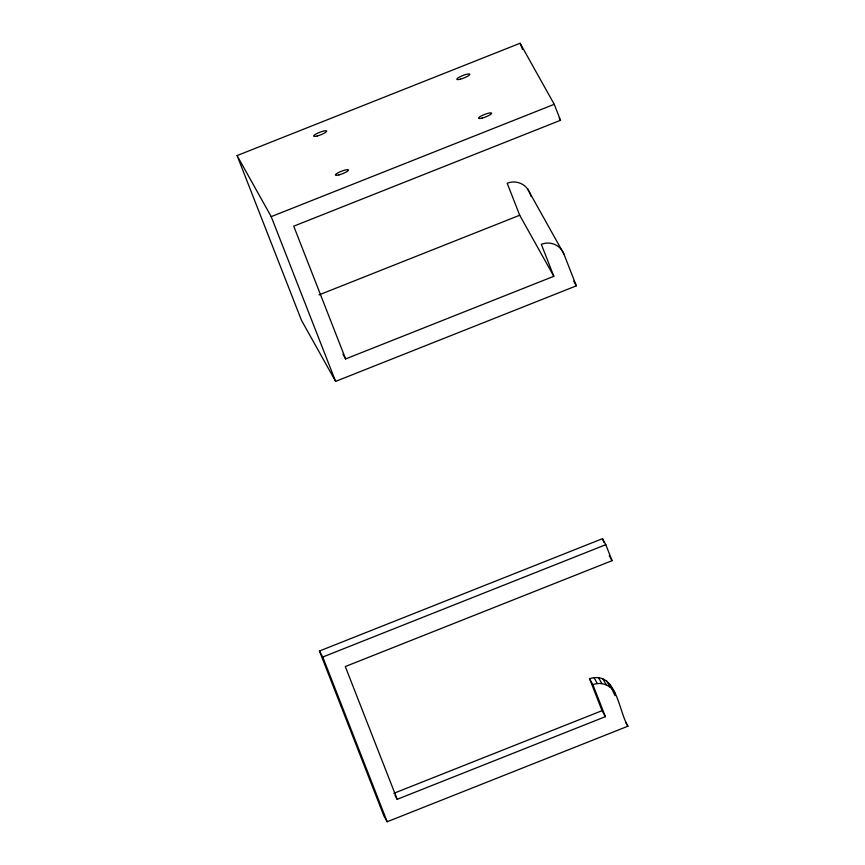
<?xml version="1.0" encoding="UTF-8"?>
<svg xmlns="http://www.w3.org/2000/svg" width="865" height="865" viewBox="0 0 865 865"><rect width="100%" height="100%" fill="white"/><g stroke="black" fill="none" stroke-linecap="round" stroke-linejoin="round"><path stroke-width="1.3" d="M237.086 155.581L520.114 43.25L554.238 104.308L560.488 120.3L293.732 226.176L345.622 358.932L553.827 276.292L541.317 244.308A17.505 17.17 -29.2 0 1 563.839 253.845L576.339 285.839L335.609 381.379L301.485 320.32L237.086 155.581L271.21 216.639L335.609 381.379M271.21 216.639L554.238 104.308M319.023 294.889L519.703 215.244L553.827 276.292M319.434 651.021L602.462 538.69L605.814 544.68L612.063 560.671L345.297 666.547L397.186 799.303L605.392 716.663L592.893 684.68L589.541 678.69C616.572 670.245 618.767 711.711 627.914 726.2L387.174 821.75L383.833 815.76L319.434 651.021L322.786 657.011L387.174 821.75M322.786 657.011L605.814 544.68M393.845 793.313L602.051 710.673L605.392 716.663M592.893 684.68C601.445 681.198 612.063 685.534 615.404 694.217M559.179 117.954L560.488 120.3M527.542 188.873L563.839 253.845M573.722 281.136L576.339 285.839M609.274 555.676L612.063 560.671M606.754 681.09L610.106 687.08M602.873 678.809L606.224 684.799M625.687 722.21L627.914 726.2M598.515 677.598L601.867 683.588M593.963 677.565L597.315 683.555M342.994 354.239L345.622 358.932M394.959 795.303L397.186 799.303M609.89 684.312L614.95 695.611M520.114 43.25L522.514 49.402M531.153 196.485L529.715 192.787A17.505 17.17 -29.2 0 0 507.193 183.25L519.703 215.244M602.462 538.69L603.911 542.377M589.541 678.69L602.051 710.673M482.173 118.083A7.007 1.362 -21.3 0 0 491.612 113.164A7.007 1.362 -21.3 0 0 481.459 115.834A7.007 1.362 -21.3 0 0 482.173 118.083M460.418 79.158A7.007 1.362 -21.3 0 0 469.857 74.228A7.007 1.362 -21.3 0 0 459.704 76.909A7.007 1.362 -21.3 0 0 460.418 79.158M339.037 174.892A7.007 1.362 -21.3 0 0 348.465 169.972A7.007 1.362 -21.3 0 0 338.312 172.643A7.007 1.362 -21.3 0 0 339.037 174.892M317.282 135.967A7.007 1.362 -21.3 0 0 326.711 131.048A7.007 1.362 -21.3 0 0 316.558 133.718A7.007 1.362 -21.3 0 0 317.282 135.967"/></g></svg>
